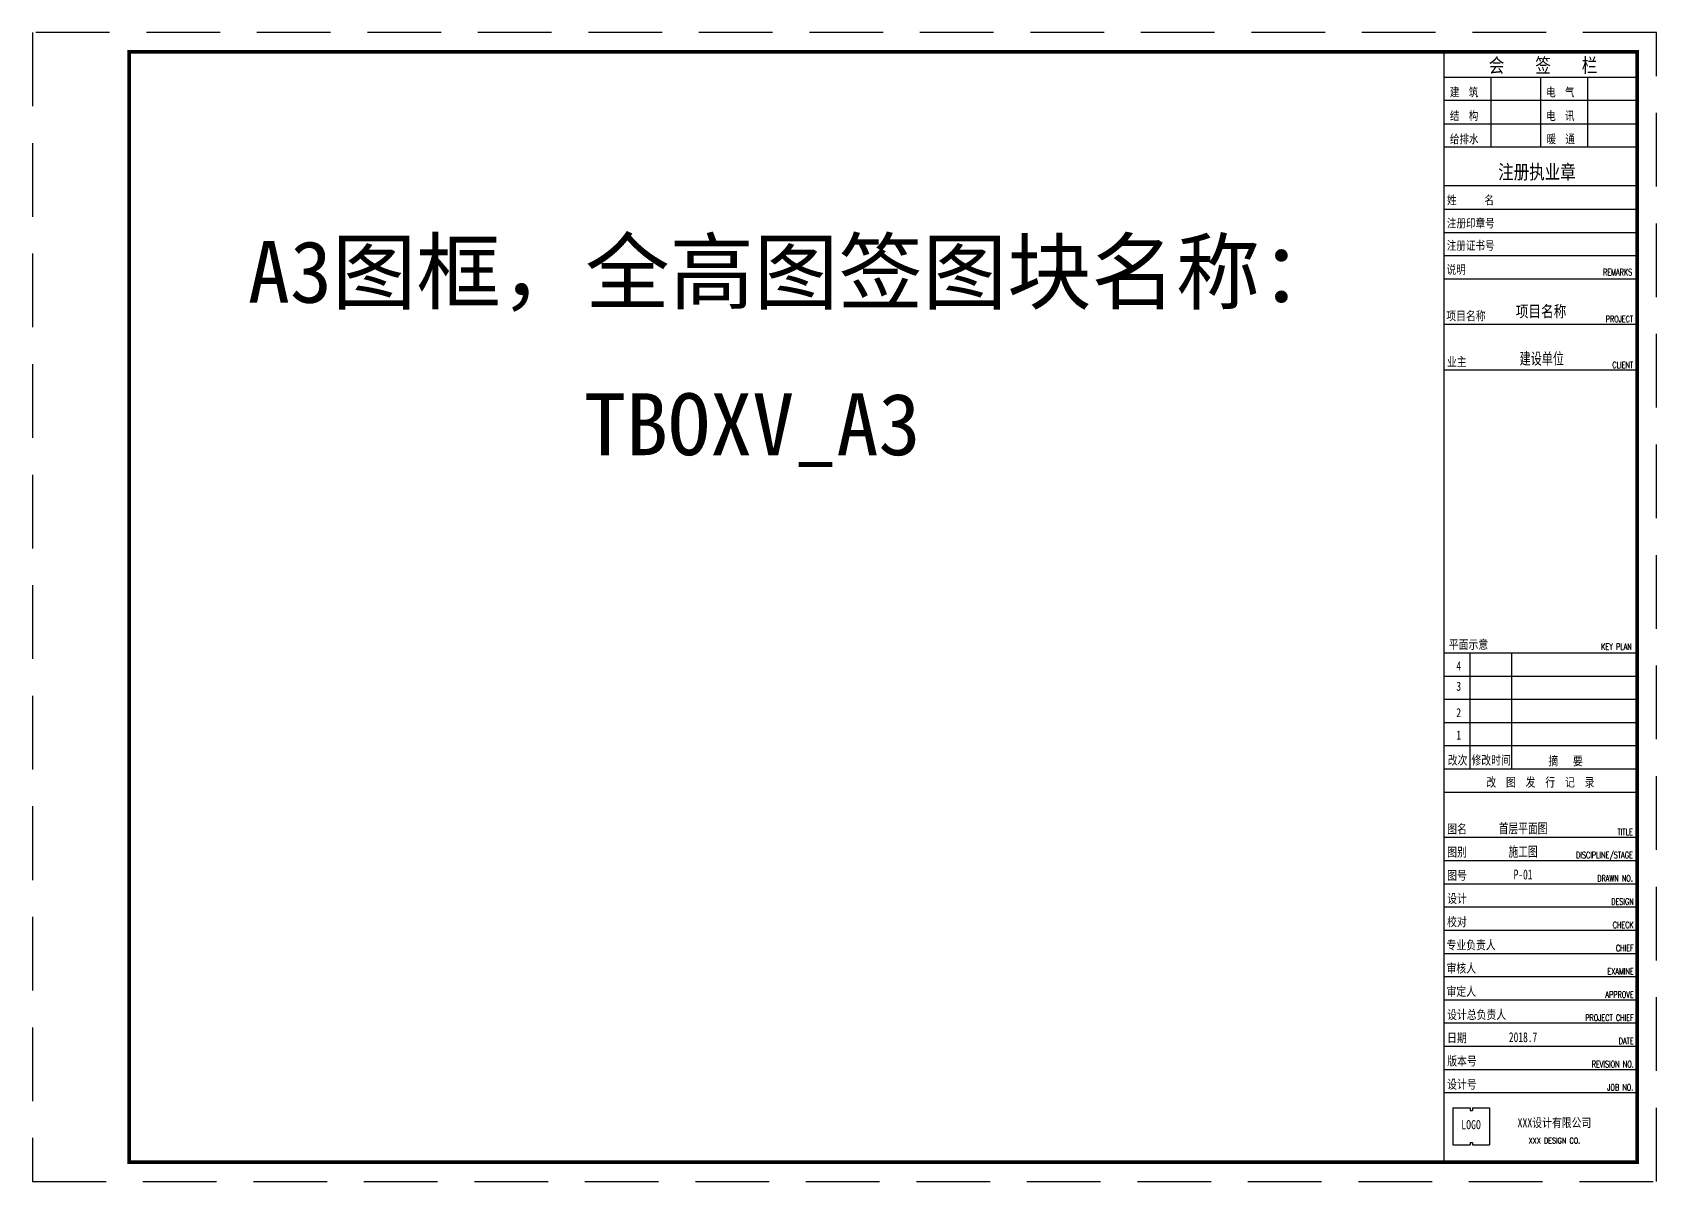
# Model space of a CAD drawing. Header units: millimetres. Extents: x -204 to 3828, y -2242 to 1531.
# Drawn here: x 198.9 to 618.9, y -49.7 to 247.3 of the extents above; entities that cross this region are included whole.
import ezdxf
from ezdxf.enums import TextEntityAlignment as Align

# ---------------------------------------------------------------- set-up
doc = ezdxf.new("R2010")
doc.units = ezdxf.units.MM
doc.linetypes.add('HIDDEN', pattern=[9.525, 6.35, -3.175])
doc.styles.add('ROMANS', font='romans.shx', dxfattribs={"width": 0.8})
doc.styles.get("Standard").update_dxf_attribs({"font": 'SimSun.ttf'})
doc.styles.add('黑体', font='')
doc.styles.get('黑体').set_extended_font_data('SimHei')

# ---------------------------------------------------------------- blocks, each defined once
blk = doc.blocks.new('TBOXV_A3')
for p, q in [((0, 280.33), (-50, 280.33)), ((-37.86, 280.33), (-37.86, 262.33)), ((-25, 280.33), (-25, 262.33)), ((-12.86, 280.33), (-12.86, 262.33)), ((0, 274.45), (-50, 274.45)), ((0, 268.33), (-50, 268.33)), ((0, 262.33), (-50, 262.33)), ((0, 252.33), (-50, 252.33)), ((-50, 246.33), (0, 246.33)), ((-50, 240.33), (0, 240.33)), ((-50, 234.33), (0, 234.33)), ((-50, 228.33), (0, 228.33)), ((-50, 216.59), (0, 216.59)), ((0, 204.72), (-50, 204.72)), ((-50, 131.66), (0, 131.66)), ((-43.2, 101.66), (-43.2, 131.66)), ((-32.45, 101.66), (-32.45, 131.66)), ((-50, 125.66), (0, 125.66)), ((-50, 119.66), (0, 119.66)), ((-50, 113.66), (0, 113.66)), ((-50, 107.66), (0, 107.66)), ((-50, 101.66), (0, 101.66)), ((-50, 95.66), (0, 95.66)), ((-50, 83.97), (0, 83.97)), ((-50, 77.97), (0, 77.97)), ((-50, 71.97), (0, 71.97)), ((-50, 65.97), (0, 65.97)), ((-50, 59.97), (0, 59.97)), ((-50, 53.97), (0, 53.97)), ((-50, 47.97), (0, 47.97)), ((-50, 41.97), (0, 41.97)), ((-50, 35.97), (0, 35.97)), ((-50, 29.97), (0, 29.97)), ((-50, 23.97), (0, 23.97)), ((-50, 17.97), (0, 17.97))]:
    blk.add_line(p, q)
at = {"lineweight": -3}
for p, q in [((-47.67, 14.01), (-43.22, 14.01)), ((-47.67, 14.01), (-47.67, 4.49)), ((-43.22, 14.01), (-43.22, 13.38)), ((-43.22, 13.38), (-42.59, 13.38)), ((-42.59, 14.01), (-38.15, 14.01)), ((-42.59, 14.01), (-42.59, 13.38)), ((-38.15, 14.01), (-38.15, 4.49)), ((-47.67, 4.49), (-43.22, 4.49)), ((-43.22, 5.12), (-42.59, 5.12)), ((-43.22, 5.12), (-43.22, 4.49)), ((-42.59, 5.12), (-42.59, 4.49)), ((-42.59, 4.49), (-38.15, 4.49))]:
    blk.add_line(p, q, dxfattribs=at)
blk.add_lwpolyline([(0, 0), (0, 287), (-50, 287), (-50, -0.03)], close=True)
at = {"style": '黑体', "width": 0.8}
for s, height, p in [('会    签    栏', 3.6789, (-38.37, 281.67)), ('建  筑', 2.207, (-48.44, 275.46)), ('电  气', 2.207, (-23.55, 275.46)), ('结  构', 2.207, (-48.44, 269.34)), ('电  讯', 2.207, (-23.54, 269.34)), ('给排水', 2.207, (-48.44, 263.34)), ('暖  通', 2.207, (-23.44, 263.34)), ('注册执业章', 3.679, (-35.95, 254.12)), ('姓      名', 2.207, (-49.18, 247.57)), ('注册印章号', 2.207, (-49.22, 241.58)), ('注册证书号', 2.207, (-49.24, 235.82)), ('说明', 2.207, (-49.28, 229.6)), ('项目名称', 2.333, (-49.37, 217.59)), ('业主', 2.333, (-49.2, 205.73)), ('平面示意', 2.333, (-48.71, 132.66)), ('4', 2.33, (-46.79, 127.09)), ('3', 2.33, (-46.79, 121.85)), ('2', 2.33, (-46.79, 115.03)), ('1', 2.33, (-46.79, 109.23)), ('图名', 2.333, (-49.14, 84.98)), ('图别', 2.333, (-49.14, 78.98)), ('图号', 2.333, (-49.14, 72.98)), ('设计', 2.333, (-49.14, 66.98)), ('校对', 2.333, (-49.16, 60.98)), ('专业负责人', 2.333, (-49.31, 54.98)), ('审核人', 2.333, (-49.31, 48.98)), ('审定人', 2.333, (-49.31, 42.98)), ('设计总负责人', 2.333, (-49.16, 36.98)), ('日期', 2.333, (-49.16, 30.98)), ('版本号', 2.333, (-49.13, 24.98)), ('设计号', 2.333, (-49.17, 18.98))]:
    blk.add_text(s, height=height, dxfattribs=at).set_placement(p)
at = {"style": 'ROMANS', "width": 0.7}
for s, height, p in [('REMARKS', 1.656, (-1.28, 229.22)), ('PROJECT', 1.648, (-1.04, 217.12)), ('CLIENT', 1.648, (-1.04, 205.25)), ('KEY PLAN', 1.648, (-1.39, 132.42)), ('TITLE', 1.648, (-1.13, 84.54)), ('DISCIPLINE/STAGE', 1.648, (-1.13, 78.54)), ('DRAWN NO.', 1.648, (-1.13, 72.54)), ('DESIGN', 1.648, (-0.9, 66.54)), ('CHECK', 1.648, (-0.9, 60.5)), ('CHIEF', 1.648, (-0.9, 54.5)), ('EXAMINE', 1.648, (-0.9, 48.5)), ('APPROVE', 1.648, (-0.9, 42.5)), ('PROJECT CHIEF', 1.648, (-0.9, 36.5)), ('DATE', 1.648, (-0.9, 30.5)), ('REVISION NO.', 1.648, (-0.9, 24.5)), ('JOB NO.', 1.648, (-1.01, 18.5))]:
    blk.add_text(s, height=height, dxfattribs=at).set_placement(p, align=Align.RIGHT)
for s, height, style, width, p in [('改次', 2.333, '黑体', 0.8, (-46.44, 103.96)), ('修改时间', 2.333, '黑体', 0.8, (-37.77, 103.96)), ('摘   要', 2.333, '黑体', 0.8, (-18.51, 103.78)), ('改  图  发  行  记  录', 2.3333, '黑体', 0.8, (-25.03, 98.26)), ('LOGO', 2.333, '黑体', 0.8, (-42.96, 9.69)), ('XXX设计有限公司', 2.333, '黑体', 0.8, (-21.4, 10.24)), ('XXX DESIGN CO.', 1.418, 'ROMANS', 0.7, (-21.4, 5.57))]:
    blk.add_text(s, height=height, dxfattribs=dict(style=style, width=width)).set_placement(p, align=Align.MIDDLE)
at = {"color": 2, "style": '黑体'}
for tag, height, width, p in [('项目名称', 3, 0.8, (-24.86, 219.98)), ('建设单位', 3, 0.7, (-24.66, 207.77)), ('图名', 2.57, 0.7, (-29.51, 86.33)), ('图别', 2.57, 0.7, (-29.51, 80.33)), ('图号', 2.57, 0.7, (-29.51, 74.33)), ('日期', 2.57, 0.7, (-29.51, 32.28))]:
    blk.add_attdef(tag, text='', height=height, dxfattribs=dict(at, width=width)).set_placement(p, align=Align.MIDDLE)

msp = doc.modelspace()

# ---------------------------------------------------------------- linework, layer by layer
at = {"color": 8, "linetype": 'HIDDEN', "ltscale": 3}
msp.add_lwpolyline([(198.85, -49.67), (618.85, -49.67), (618.85, 247.33), (198.85, 247.33)], close=True, dxfattribs=at)
at = {"color": 8, "linetype": 'HIDDEN', "ltscale": 3, "const_width": 1}
msp.add_lwpolyline([(223.85, -44.67), (613.85, -44.67), (613.85, 242.33), (223.85, 242.33)], close=True, dxfattribs=at)

# ---------------------------------------------------------------- block references
msp.add_blockref('TBOXV_A3', (613.85, -44.67)).add_auto_attribs({'项目名称': '项目名称', '建设单位': '建设单位', '图别': '施工图', '图名': '首层平面图', '图号': 'P-01', '日期': '2018.7'})

# ---------------------------------------------------------------- texts
at = {"color": 6}
for s, p in [('A3图框，全高图签图块名称：', (254.55, 177.47)), ('TBOXV_A3', (341.45, 138.07))]:
    msp.add_text(s, height=16, dxfattribs=at).set_placement(p)

doc.saveas('drawing.dxf')
